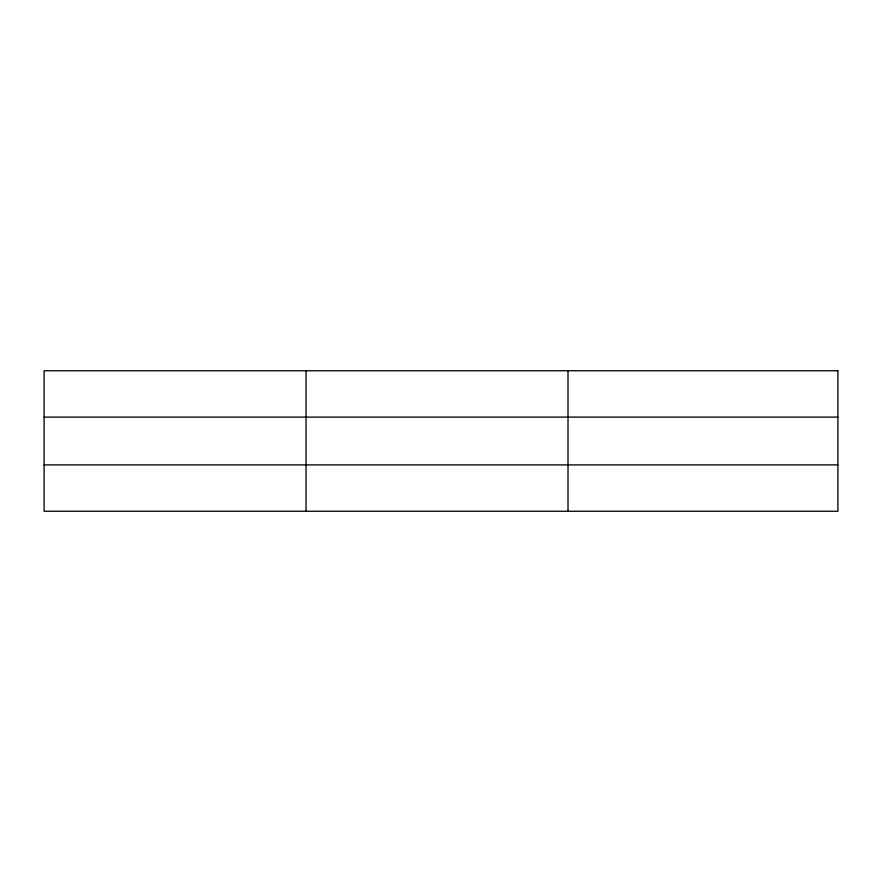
<?xml version="1.0" encoding="UTF-8"?>
<svg xmlns="http://www.w3.org/2000/svg" width="882" height="882" viewBox="0 0 882 882"><rect width="100%" height="100%" fill="white"/><g stroke="black" fill="none" stroke-linecap="round" stroke-linejoin="round"><path stroke-width="1.32" d="M306.054 370.749L306.054 511.251M568.008 370.749L568.008 511.251M44.1 417.109L837.9 417.109M44.1 464.891L837.9 464.891M837.9 370.749L837.9 511.251L44.1 511.251L44.1 370.749L837.9 370.749"/></g></svg>
